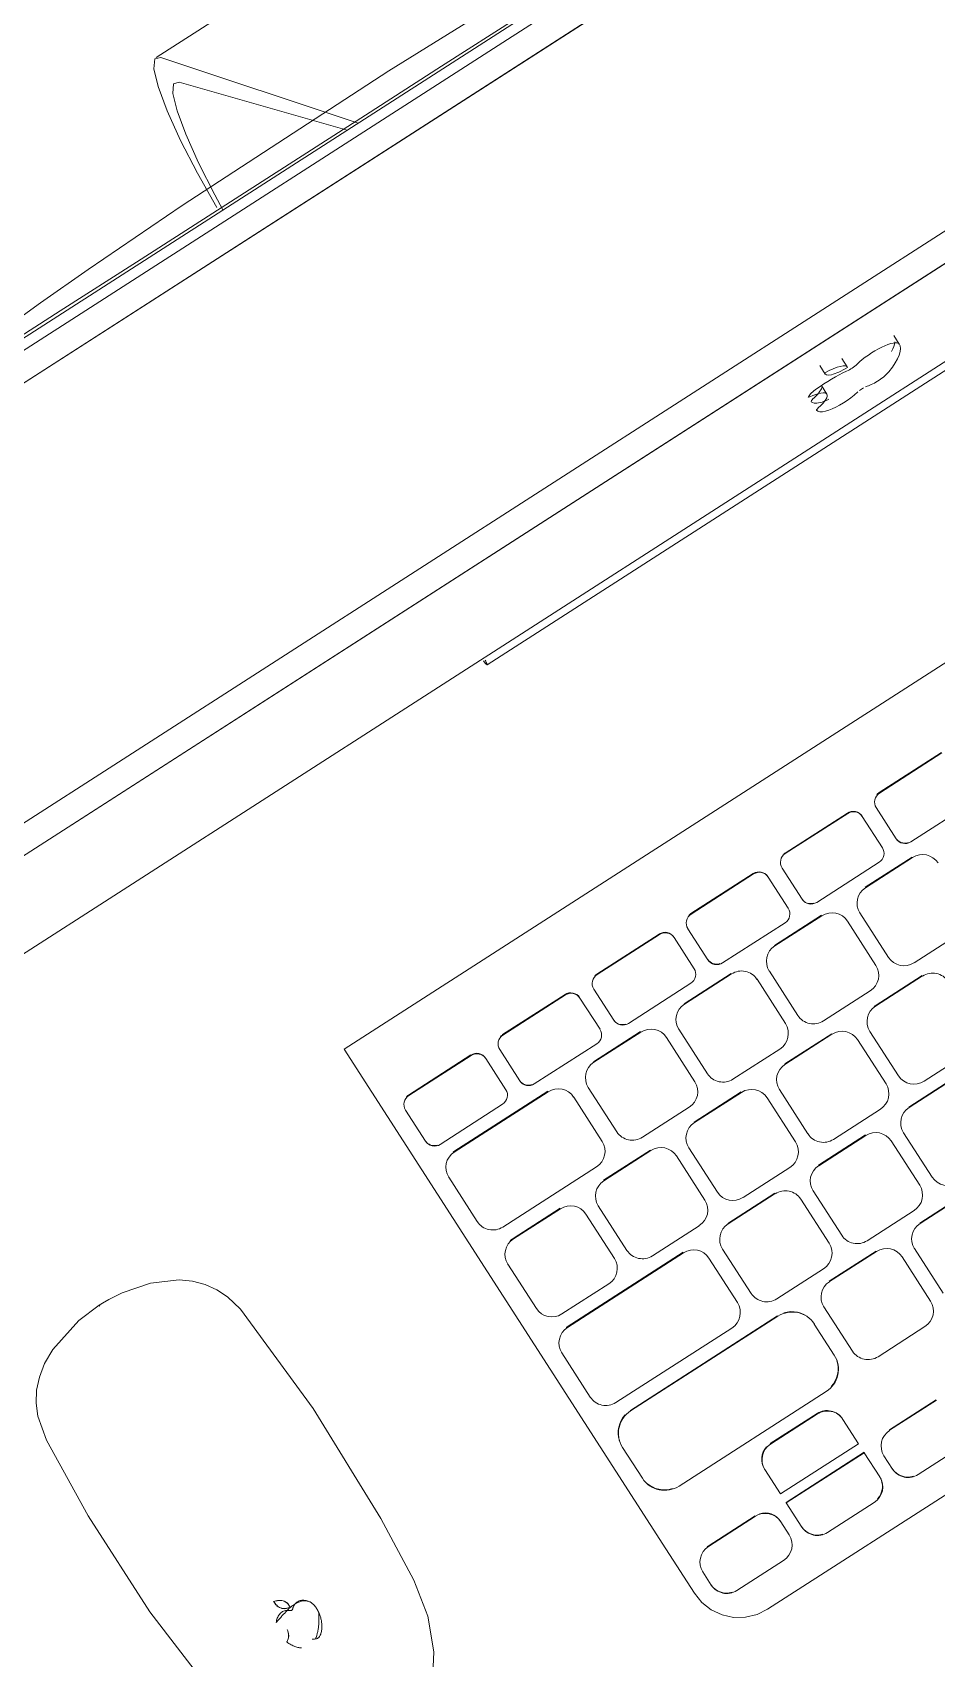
# Model space of a CAD drawing. Header units: metres. Extents: x -71 to 881, y -503 to 661.
# Drawn here: x 187.289 to 187.4595, y 523.7152 to 524.0221 of the extents above; entities that cross this region are included whole.
import ezdxf

# ---------------------------------------------------------------- set-up
doc = ezdxf.new("R2010")
doc.units = ezdxf.units.M
doc.layers.add('07. Mobiliário', color=51, linetype='Continuous', lineweight=5)

msp = doc.modelspace()

# ---------------------------------------------------------------- linework, layer by layer
at = {"layer": '07. Mobiliário', "lineweight": 5}
for p, q in [((187.58358, 524.15499), (187.20679, 523.91263)), ((187.20784, 523.911), (187.58462, 524.15336)), ((187.21064, 523.90665), (187.58742, 524.14901)), ((187.58742, 524.14901), (187.21064, 523.90665)), ((187.66167, 524.10752), (187.2176, 523.82188)), ((187.2176, 523.82188), (187.66167, 524.10752)), ((187.31231, 524.01737), (187.44451, 524.10241)), ((187.64205, 524.10105), (187.23162, 523.83706)), ((187.23162, 523.83706), (187.64205, 524.10105)), ((187.63643, 524.07282), (187.25965, 523.83046)), ((187.31319, 524.0174), (187.35041, 524.005)), ((187.34838, 524.0037), (187.31668, 524.01277)), ((187.52292, 523.99808), (187.37473, 523.90275)), ((187.34777, 523.83025), (187.60008, 523.99254)), ((187.45144, 523.96493), (187.45248, 523.96331)), ((187.44163, 523.96061), (187.44267, 523.95899)), ((187.43852, 523.95765), (187.43748, 523.95928)), ((187.4378, 523.95549), (187.43885, 523.95387)), ((187.44469, 523.95431), (187.44399, 523.9537)), ((187.44399, 523.9537), (187.44469, 523.95431)), ((187.46046, 523.88623), (187.44868, 523.87866)), ((187.44873, 523.87857), (187.46051, 523.88615)), ((187.42766, 523.72453), (187.66315, 523.87601)), ((187.4427, 523.87481), (187.43093, 523.86724)), ((187.43098, 523.86715), (187.44276, 523.87473)), ((187.45191, 523.86994), (187.44813, 523.87582)), ((187.46644, 523.87693), (187.45466, 523.86936)), ((187.44551, 523.87414), (187.44929, 523.86826)), ((187.44868, 523.86551), (187.43691, 523.85794)), ((187.45492, 523.86649), (187.44605, 523.86079)), ((187.4461, 523.8607), (187.45497, 523.86641)), ((187.42495, 523.86339), (187.41318, 523.85582)), ((187.41323, 523.85574), (187.425, 523.86331)), ((187.42776, 523.86272), (187.43154, 523.85684)), ((187.43415, 523.85853), (187.43037, 523.8644)), ((187.43093, 523.85409), (187.41916, 523.84652)), ((187.43784, 523.85551), (187.42897, 523.84981)), ((187.42903, 523.84972), (187.4379, 523.85543)), ((187.44267, 523.85448), (187.44272, 523.8544)), ((187.44272, 523.8544), (187.44809, 523.84606)), ((187.44505, 523.85595), (187.445, 523.85604)), ((187.45044, 523.84757), (187.44505, 523.85595)), ((187.4072, 523.85197), (187.39542, 523.8444)), ((187.39548, 523.84432), (187.40725, 523.85189)), ((187.41001, 523.8513), (187.41379, 523.84543)), ((187.4164, 523.84711), (187.41262, 523.85298)), ((187.46409, 523.85222), (187.45526, 523.84654)), ((187.42077, 523.84453), (187.4119, 523.83882)), ((187.41195, 523.83874), (187.42082, 523.84444)), ((187.42798, 523.84497), (187.42792, 523.84505)), ((187.43337, 523.83659), (187.42798, 523.84497)), ((187.45681, 523.84414), (187.44794, 523.83843)), ((187.44799, 523.83835), (187.45686, 523.84405)), ((187.39865, 523.83569), (187.39487, 523.84157)), ((187.41318, 523.84267), (187.40141, 523.8351)), ((187.42559, 523.8435), (187.42565, 523.84342)), ((187.42565, 523.84342), (187.43101, 523.83507)), ((187.44702, 523.84124), (187.43819, 523.83556)), ((187.38945, 523.84056), (187.37767, 523.83298)), ((187.37772, 523.8329), (187.3895, 523.84047)), ((187.39225, 523.83988), (187.39604, 523.83401)), ((187.4037, 523.83355), (187.39483, 523.82784)), ((187.39488, 523.82776), (187.40375, 523.83346)), ((187.40852, 523.83252), (187.40857, 523.83244)), ((187.40857, 523.83244), (187.41394, 523.82409)), ((187.4109, 523.83399), (187.41085, 523.83407)), ((187.41629, 523.82561), (187.4109, 523.83399)), ((187.43974, 523.83316), (187.43087, 523.82745)), ((187.43092, 523.82737), (187.43979, 523.83307)), ((187.44456, 523.83213), (187.44461, 523.83205)), ((187.44461, 523.83205), (187.44998, 523.8237)), ((187.44694, 523.8336), (187.44689, 523.83368)), ((187.45233, 523.82522), (187.44694, 523.8336)), ((187.34778, 523.83023), (187.35299, 523.82213)), ((187.37169, 523.82914), (187.35992, 523.82156)), ((187.35997, 523.82148), (187.37175, 523.82905)), ((187.3809, 523.82427), (187.37712, 523.83015)), ((187.39543, 523.83126), (187.38365, 523.82368)), ((187.42995, 523.83026), (187.42112, 523.82458)), ((187.46599, 523.82987), (187.45716, 523.82419)), ((187.3745, 523.82847), (187.37828, 523.82259)), ((187.39383, 523.82301), (187.39378, 523.82309)), ((187.39922, 523.81463), (187.39383, 523.82301)), ((187.42987, 523.82262), (187.42982, 523.8227)), ((187.43526, 523.81424), (187.42987, 523.82262)), ((187.46317, 523.82502), (187.4543, 523.81931)), ((187.45435, 523.81923), (187.46322, 523.82493)), ((187.353, 523.82212), (187.40843, 523.73595)), ((187.37767, 523.81984), (187.3659, 523.81226)), ((187.3862, 523.8223), (187.3685, 523.81091)), ((187.36855, 523.81083), (187.38625, 523.82221)), ((187.39102, 523.82127), (187.39108, 523.82119)), ((187.39108, 523.82119), (187.39644, 523.81284)), ((187.42266, 523.82217), (187.41379, 523.81647)), ((187.41385, 523.81639), (187.42272, 523.82209)), ((187.42749, 523.82115), (187.42754, 523.82106)), ((187.42754, 523.82106), (187.43291, 523.81272)), ((187.36314, 523.81285), (187.35936, 523.81873)), ((187.41287, 523.81928), (187.40404, 523.8136)), ((187.44891, 523.81889), (187.44008, 523.81321)), ((187.44609, 523.81404), (187.43722, 523.80833)), ((187.43728, 523.80825), (187.44615, 523.81395)), ((187.4533, 523.81448), (187.45324, 523.81456)), ((187.45869, 523.8061), (187.4533, 523.81448)), ((187.40559, 523.81119), (187.39672, 523.80549)), ((187.39678, 523.8054), (187.40564, 523.81111)), ((187.4128, 523.81163), (187.41274, 523.81172)), ((187.41819, 523.80325), (187.4128, 523.81163)), ((187.45091, 523.81301), (187.45097, 523.81292)), ((187.45097, 523.81292), (187.45633, 523.80458)), ((187.39538, 523.80803), (187.37772, 523.79667)), ((187.41041, 523.81017), (187.41047, 523.81008)), ((187.41047, 523.81008), (187.41583, 523.80174)), ((187.43184, 523.80791), (187.42301, 523.80223)), ((187.3675, 523.80608), (187.36745, 523.80616)), ((187.37289, 523.79769), (187.3675, 523.80608)), ((187.42902, 523.80305), (187.42015, 523.79735)), ((187.4202, 523.79727), (187.42907, 523.80297)), ((187.43384, 523.80203), (187.4339, 523.80194)), ((187.4339, 523.80194), (187.43926, 523.7936)), ((187.43623, 523.8035), (187.43617, 523.80358)), ((187.44162, 523.79511), (187.43623, 523.8035)), ((187.46522, 523.80313), (187.45635, 523.79742)), ((187.4564, 523.79734), (187.46527, 523.80304)), ((187.38852, 523.80021), (187.37965, 523.79451)), ((187.3797, 523.79442), (187.38857, 523.80013)), ((187.39334, 523.79918), (187.39339, 523.7991)), ((187.39339, 523.7991), (187.39876, 523.79076)), ((187.39572, 523.80065), (187.39567, 523.80074)), ((187.40112, 523.79227), (187.39572, 523.80065)), ((187.45527, 523.79977), (187.44644, 523.79409)), ((187.41477, 523.79692), (187.40594, 523.79124)), ((187.41175, 523.7919), (187.38985, 523.77781)), ((187.3899, 523.77772), (187.4118, 523.79181)), ((187.41915, 523.79251), (187.4191, 523.7926)), ((187.42454, 523.78413), (187.41915, 523.79251)), ((187.44815, 523.79214), (187.43928, 523.78644)), ((187.43933, 523.78636), (187.4482, 523.79206)), ((187.45535, 523.79259), (187.4553, 523.79267)), ((187.46074, 523.7842), (187.45535, 523.79259)), ((187.37865, 523.78967), (187.3786, 523.78975)), ((187.38404, 523.78129), (187.37865, 523.78967)), ((187.41651, 523.79088), (187.41656, 523.7908)), ((187.41656, 523.7908), (187.42196, 523.78242)), ((187.4382, 523.78879), (187.42937, 523.78311)), ((187.45297, 523.79112), (187.45302, 523.79103)), ((187.45302, 523.79103), (187.45839, 523.78269)), ((187.3977, 523.78594), (187.38886, 523.78026)), ((187.42952, 523.7799), (187.40177, 523.76205)), ((187.40182, 523.76197), (187.42957, 523.77982)), ((187.43828, 523.7816), (187.43822, 523.78169)), ((187.44367, 523.77322), (187.43828, 523.7816)), ((187.42089, 523.7776), (187.39902, 523.76354)), ((187.43641, 523.77843), (187.43646, 523.77835)), ((187.43646, 523.77835), (187.44022, 523.77251)), ((187.45732, 523.77788), (187.44849, 523.7722)), ((187.38883, 523.77291), (187.38878, 523.77299)), ((187.3942, 523.76457), (187.38883, 523.77291)), ((187.4387, 523.76563), (187.41094, 523.74778)), ((187.43698, 523.76147), (187.42815, 523.75579)), ((187.4282, 523.75571), (187.43703, 523.76139)), ((187.45944, 523.76407), (187.45061, 523.75839)), ((187.45066, 523.75831), (187.4595, 523.76399)), ((187.4418, 523.76044), (187.44185, 523.76036)), ((187.44185, 523.76036), (187.44481, 523.75576)), ((187.4003, 523.75509), (187.40024, 523.75517)), ((187.40406, 523.74925), (187.4003, 523.75509)), ((187.44481, 523.75576), (187.43009, 523.74629)), ((187.46486, 523.75564), (187.45603, 523.74996)), ((187.44584, 523.75416), (187.43112, 523.7447)), ((187.43117, 523.74461), (187.44589, 523.75408)), ((187.44584, 523.75416), (187.44589, 523.75408)), ((187.44589, 523.75408), (187.44883, 523.74951)), ((187.4496, 523.75349), (187.44955, 523.75358)), ((187.45121, 523.75099), (187.4496, 523.75349)), ((187.42714, 523.75089), (187.42708, 523.75097)), ((187.43009, 523.74629), (187.42714, 523.75089)), ((187.43117, 523.74461), (187.43112, 523.7447)), ((187.43411, 523.74004), (187.43117, 523.74461)), ((187.44777, 523.74469), (187.43894, 523.73901)), ((187.42528, 523.74216), (187.41644, 523.73647)), ((187.41649, 523.73639), (187.42534, 523.74208)), ((187.43008, 523.74114), (187.43013, 523.74106)), ((187.43013, 523.74106), (187.43174, 523.73856)), ((187.40843, 523.73595), (187.41384, 523.72754)), ((187.43067, 523.73375), (187.42184, 523.72807)), ((187.41542, 523.73157), (187.41537, 523.73166)), ((187.41702, 523.72909), (187.41542, 523.73157))]:
    msp.add_line(p, q, dxfattribs=at)
at = {"layer": '07. Mobiliário', "lineweight": 5, "flags": 128}
for points in [[(187.60898, 524.16902), (187.59591, 524.16372), (187.58158, 524.15481), (187.56724, 524.14549), (187.5529, 524.13619), (187.53856, 524.12688), (187.52421, 524.11758), (187.50986, 524.1083), (187.49551, 524.09902), (187.48115, 524.08975), (187.46678, 524.08049), (187.45241, 524.07123), (187.43804, 524.06197), (187.42367, 524.05272), (187.40929, 524.04348), (187.39492, 524.03423), (187.38054, 524.02498), (187.36617, 524.01574), (187.35179, 524.00649), (187.33741, 523.99725), (187.32302, 523.98802), (187.30864, 523.97879), (187.29425, 523.96956), (187.27985, 523.96035)], [(187.2397, 523.93471), (187.25661, 523.94639), (187.27833, 523.96229), (187.29054, 523.97109), (187.29948, 523.97739), (187.31723, 523.98949), (187.3562, 524.01486), (187.52562, 524.11996), (187.54984, 524.1342)], [(187.32377, 523.98908), (187.32013, 523.99554), (187.31695, 524.00175), (187.31442, 524.00733), (187.31271, 524.01192), (187.31191, 524.01526), (187.31207, 524.01712), (187.31319, 524.0174)], [(187.31668, 524.01277), (187.31563, 524.01243), (187.31548, 524.01059), (187.31626, 524.00734), (187.3179, 524.0029), (187.32033, 523.99751), (187.32338, 523.99149), (187.32493, 523.98866)], [(187.37473, 523.90275), (187.37468, 523.90276), (187.37459, 523.90283), (187.37448, 523.90296), (187.37436, 523.90312), (187.37422, 523.90332), (187.37409, 523.90355)], [(187.37436, 523.90368), (187.37448, 523.90346), (187.37459, 523.90324), (187.37467, 523.90305), (187.37473, 523.9029), (187.37474, 523.9028), (187.37473, 523.90275)], [(187.35589, 523.69748), (187.35748, 523.69868), (187.35936, 523.70055), (187.36248, 523.70522), (187.36367, 523.70803), (187.36442, 523.71084), (187.36472, 523.71648), (187.36357, 523.72322), (187.36091, 523.73004), (187.35468, 523.74168), (187.34195, 523.76239), (187.32823, 523.78114), (187.32578, 523.78351), (187.32378, 523.78483), (187.32154, 523.78583), (187.31916, 523.78645), (187.31667, 523.78669), (187.31125, 523.7861), (187.30589, 523.78426), (187.30339, 523.78301), (187.30218, 523.78231), (187.30157, 523.78193)], [(187.30157, 523.78193), (187.29773, 523.77903), (187.29282, 523.77354), (187.2913, 523.77089), (187.29031, 523.76832), (187.28979, 523.76585), (187.2897, 523.76341), (187.29, 523.76099), (187.29165, 523.75646), (187.2995, 523.74216), (187.31116, 523.72406), (187.32744, 523.70283), (187.33312, 523.69838), (187.33987, 523.69534), (187.34553, 523.69468), (187.35126, 523.69548), (187.35396, 523.69645), (187.35524, 523.69709), (187.35589, 523.69747)], [(187.42766, 523.72453), (187.42565, 523.72354), (187.42347, 523.72302), (187.42123, 523.723), (187.41905, 523.72347), (187.41702, 523.72442), (187.41525, 523.7258), (187.41384, 523.72754)]]:
    msp.add_lwpolyline(points, dxfattribs=at)
at = {"layer": '07. Mobiliário', "lineweight": 5, "extrusion": (0, 0, -1)}
for centre, major_axis, ratio, start_param, end_param in [((187.44797, 523.96047), (-0.00448, -0.00288), 0.258819, 0.880902, 3.12674), ((187.44797, 523.96047), (-0.00448, -0.00288), 0.258819, 0.880902, 3.12674), ((187.43398, 523.95371), (-0.01745, -0.01123), 0.258819, 3.355755, 3.584769), ((187.43398, 523.95371), (-0.01745, -0.01123), 0.258819, 3.355755, 3.584769), ((187.43503, 523.95208), (-0.01745, -0.01123), 0.258819, 3.12674, 3.813784), ((187.43503, 523.95208), (-0.01745, -0.01123), 0.258819, 3.12674, 3.813784), ((187.43983, 523.95402), (-0.00765, -0.00492), 0.258819, 1.344762, 2.094395), ((187.43983, 523.95402), (-0.00765, -0.00492), 0.258819, 1.344762, 2.094395), ((187.44252, 523.96022), (-0.004, -0.00257), 0.258819, 4.828881, 6.457327), ((187.44252, 523.96022), (-0.004, -0.00257), 0.258819, 4.828881, 6.457327), ((187.43824, 523.95614), (-0.00443, -0.00285), 0.258819, 1.785801, 3.217222), ((187.43824, 523.95614), (-0.00443, -0.00285), 0.258819, 1.785801, 3.217222), ((187.44318, 523.95916), (-0.00177, -0.00114), 0.258819, 4.022495, 5.235988), ((187.44318, 523.95916), (-0.00177, -0.00114), 0.258819, 4.022495, 5.235988), ((187.44805, 523.95711), (-0.00276, -0.00177), 0.258819, 3.813784, 5.497787), ((187.44805, 523.95711), (-0.00276, -0.00177), 0.258819, 3.813784, 5.497787), ((187.43795, 523.95455), (-0.00278, -0.00179), 0.258819, 0.55064, 1.344762), ((187.43795, 523.95455), (-0.00278, -0.00179), 0.258819, 0.55064, 1.344762), ((187.43288, 523.95233), (-0.00492, -0.00316), 0.258819, 3.381767, 4.165328), ((187.43288, 523.95233), (-0.00492, -0.00316), 0.258819, 3.381767, 4.165328), ((187.4456, 523.95445), (-0.00141, -0.00091), 0.258819, 1.308997, 1.832596), ((187.4456, 523.95445), (-0.00141, -0.00091), 0.258819, 1.308997, 1.832596), ((187.4456, 523.95445), (-0.00141, -0.00091), 0.258819, 2.094395, 2.356194), ((187.4456, 523.95445), (-0.00141, -0.00091), 0.258819, 2.094395, 2.356194), ((187.43573, 523.95357), (-0.000421, -0.00027), 0.258819, 5.217424, 6.602911), ((187.43573, 523.95357), (-0.000421, -0.00027), 0.258819, 5.217424, 6.602911), ((187.43393, 523.9507), (-0.00492, -0.00316), 0.258819, 2.075831, 4.165328), ((187.43393, 523.9507), (-0.00492, -0.00316), 0.258819, 2.075831, 4.165328), ((187.4367, 523.95298), (-0.000841, -0.000541), 0.258819, 0.241979, 1.023736), ((187.4367, 523.95298), (-0.000841, -0.000541), 0.258819, 0.241979, 1.023736), ((187.44195, 523.9564), (-0.00612, -0.00393), 0.258819, 5.666986, 6.264579), ((187.44195, 523.9564), (-0.00612, -0.00393), 0.258819, 5.666986, 6.264579), ((187.4404, 523.95494), (-0.00395, -0.00254), 0.258819, 5.174254, 5.666986), ((187.4404, 523.95494), (-0.00395, -0.00254), 0.258819, 5.174254, 5.666986), ((187.44144, 523.95331), (-0.00395, -0.00254), 0.258819, 4.18879, 5.666986), ((187.44144, 523.95331), (-0.00395, -0.00254), 0.258819, 4.18879, 5.666986), ((187.43774, 523.95136), (-0.000841, -0.000541), 0.258819, 6.264579, 7.306921), ((187.43774, 523.95136), (-0.000841, -0.000541), 0.258819, 6.264579, 7.306921), ((187.443, 523.95477), (-0.00612, -0.00393), 0.258819, 5.666986, 6.264579), ((187.443, 523.95477), (-0.00612, -0.00393), 0.258819, 5.666986, 6.264579), ((187.44981, 523.8769), (-0.00168, -0.00108), 0.992229, 0, 1.570796), ((187.44975, 523.87699), (-0.00168, -0.00108), 0.992229, 1.308997, 1.570796), ((187.44378, 523.87314), (-0.00168, -0.00108), 0.992229, 1.570796, 3.141593), ((187.44383, 523.87306), (0.00168, 0.00108), 0.992229, 4.712389, 6.283185), ((187.45354, 523.87111), (-0.00168, -0.00108), 0.992229, 4.974188, 6.283185), ((187.45359, 523.87103), (0.00168, 0.00108), 0.992229, 1.570796, 3.141593), ((187.43206, 523.86549), (-0.00168, -0.00108), 0.992229, 0, 1.570796), ((187.432, 523.86557), (-0.00168, -0.00108), 0.992229, 1.308997, 1.570796), ((187.44761, 523.86718), (-0.00168, -0.00108), 0.992229, 3.141593, 4.712389), ((187.45685, 523.86349), (0.00294, 0.00189), 0.992229, 4.712389, 6.283185), ((187.42602, 523.86172), (0.00168, 0.00108), 0.992229, 4.712389, 6.283185), ((187.42608, 523.86164), (-0.00168, -0.00108), 0.992229, 1.570796, 3.141593), ((187.44796, 523.85782), (-0.00291, -0.00187), 0.992229, 0, 1.570796), ((187.42986, 523.85576), (-0.00168, -0.00108), 0.992229, 3.141593, 4.712389), ((187.43578, 523.85969), (-0.00168, -0.00108), 0.992229, 4.974188, 6.283185), ((187.43584, 523.85961), (0.00168, 0.00108), 0.992229, 1.570796, 3.141593), ((187.43978, 523.85251), (0.00294, 0.00189), 0.992229, 4.712389, 6.283185), ((187.4143, 523.85407), (-0.00168, -0.00108), 0.992229, 0, 1.570796), ((187.41425, 523.85415), (0.00168, 0.00108), 0.992229, 4.45059, 4.712389), ((187.40827, 523.85031), (-0.00168, -0.00108), 0.992229, 1.570796, 3.141593), ((187.40832, 523.85022), (0.00168, 0.00108), 0.992229, 4.712389, 6.283185), ((187.41803, 523.84827), (-0.00168, -0.00108), 0.992229, 4.974188, 6.283185), ((187.41808, 523.84819), (0.00168, 0.00108), 0.992229, 1.570796, 3.141593), ((187.43088, 523.84684), (-0.00291, -0.00187), 0.992229, 0, 1.570796), ((187.45338, 523.84946), (-0.00294, -0.00189), 0.992229, 4.712389, 6.283185), ((187.39655, 523.84265), (-0.00168, -0.00108), 0.992229, 0, 1.570796), ((187.3965, 523.84273), (0.00168, 0.00108), 0.992229, 4.45059, 4.712389), ((187.41211, 523.84434), (-0.00168, -0.00108), 0.992229, 3.141593, 4.712389), ((187.4227, 523.84152), (-0.00294, -0.00189), 0.992229, 1.570796, 3.141593), ((187.44514, 523.84416), (-0.00294, -0.00189), 0.992229, 3.141593, 4.712389), ((187.45874, 523.84113), (-0.00294, -0.00189), 0.992229, 1.570796, 3.141593), ((187.39052, 523.83889), (-0.00168, -0.00108), 0.992229, 1.570796, 3.141593), ((187.39057, 523.8388), (0.00168, 0.00108), 0.992229, 4.712389, 6.283185), ((187.41381, 523.83586), (0.00291, 0.00187), 0.992229, 3.141593, 4.712389), ((187.44985, 523.83547), (-0.00291, -0.00187), 0.992229, 0, 1.570796), ((187.4498, 523.83555), (-0.00291, -0.00187), 0.992229, 1.490664, 1.570796), ((187.40028, 523.83685), (-0.00168, -0.00108), 0.992229, 4.974188, 6.283185), ((187.40033, 523.83677), (0.00168, 0.00108), 0.992229, 1.570796, 3.141593), ((187.42807, 523.83318), (-0.00294, -0.00189), 0.992229, 3.141593, 4.712389), ((187.43631, 523.83848), (0.00294, 0.00189), 0.992229, 1.570796, 3.141593), ((187.3788, 523.83123), (-0.00168, -0.00108), 0.992229, 0, 1.570796), ((187.37874, 523.83131), (0.00168, 0.00108), 0.992229, 4.45059, 4.712389), ((187.39435, 523.83292), (-0.00168, -0.00108), 0.992229, 3.141593, 4.712389), ((187.40563, 523.83054), (0.00294, 0.00189), 0.992229, 4.712389, 6.283185), ((187.44167, 523.83015), (0.00294, 0.00189), 0.992229, 4.712389, 6.283185), ((187.37277, 523.82747), (-0.00168, -0.00108), 0.992229, 1.570796, 3.141593), ((187.37282, 523.82738), (-0.00168, -0.00108), 0.992229, 1.570796, 3.141593), ((187.39674, 523.82487), (0.00291, 0.00187), 0.992229, 3.141593, 4.712389), ((187.41924, 523.8275), (0.00294, 0.00189), 0.992229, 1.570796, 3.141593), ((187.43278, 523.82448), (0.00291, 0.00187), 0.992229, 3.141593, 4.712389), ((187.3766, 523.82151), (-0.00168, -0.00108), 0.992229, 3.141593, 4.712389), ((187.38253, 523.82543), (-0.00168, -0.00108), 0.992229, 4.974188, 6.283185), ((187.38258, 523.82535), (0.00168, 0.00108), 0.992229, 1.570796, 3.141593), ((187.38813, 523.81929), (0.00294, 0.00189), 0.992229, 4.712389, 6.283185), ((187.411, 523.8222), (-0.00294, -0.00189), 0.992229, 3.141593, 4.712389), ((187.4246, 523.81917), (0.00294, 0.00189), 0.992229, 4.712389, 6.283185), ((187.44704, 523.82181), (-0.00294, -0.00189), 0.992229, 3.141593, 4.712389), ((187.45528, 523.82711), (-0.00294, -0.00189), 0.992229, 4.712389, 6.283185), ((187.36105, 523.81981), (-0.00168, -0.00108), 0.992229, 0, 1.570796), ((187.36099, 523.81989), (0.00168, 0.00108), 0.992229, 4.45059, 4.712389), ((187.4157, 523.8135), (0.00291, 0.00187), 0.992229, 3.141593, 4.712389), ((187.4562, 523.81635), (0.00291, 0.00187), 0.992229, 3.141593, 4.712389), ((187.40216, 523.81652), (0.00294, 0.00189), 0.992229, 1.570796, 3.141593), ((187.43821, 523.81613), (0.00294, 0.00189), 0.992229, 1.570796, 3.141593), ((187.44802, 523.81103), (0.00294, 0.00189), 0.992229, 4.712389, 6.283185), ((187.36477, 523.81402), (-0.00168, -0.00108), 0.992229, 4.974188, 6.283185), ((187.36483, 523.81393), (0.00168, 0.00108), 0.992229, 1.570796, 3.141593), ((187.37041, 523.80794), (0.00291, 0.00187), 0.992229, 3.141593, 4.712389), ((187.37035, 523.80803), (-0.00291, -0.00187), 0.992229, 1.520519, 1.570796), ((187.3935, 523.81095), (-0.00294, -0.00189), 0.992229, 3.141593, 4.712389), ((187.40752, 523.80819), (0.00294, 0.00189), 0.992229, 4.712389, 6.283185), ((187.42996, 523.81083), (-0.00294, -0.00189), 0.992229, 3.141593, 4.712389), ((187.43913, 523.80536), (0.00291, 0.00187), 0.992229, 3.141593, 4.712389), ((187.39863, 523.80252), (-0.00291, -0.00187), 0.992229, 0, 1.570796), ((187.45339, 523.80269), (0.00294, 0.00189), 0.992229, 0, 1.570796), ((187.46163, 523.80799), (-0.00294, -0.00189), 0.992229, 4.712389, 6.283185), ((187.39045, 523.79721), (0.00294, 0.00189), 0.992229, 4.712389, 6.283185), ((187.41289, 523.79985), (-0.00294, -0.00189), 0.992229, 3.141593, 4.712389), ((187.42113, 523.80515), (-0.00294, -0.00189), 0.992229, 4.712389, 6.283185), ((187.43095, 523.80005), (-0.00294, -0.00189), 0.992229, 1.570796, 3.141593), ((187.37584, 523.79959), (0.00294, 0.00189), 0.992229, 1.570796, 3.141593), ((187.42206, 523.79438), (-0.00291, -0.00187), 0.992229, 0, 1.570796), ((187.44456, 523.79701), (0.00294, 0.00189), 0.992229, 1.570796, 3.141593), ((187.45826, 523.79445), (0.00291, 0.00187), 0.992229, 3.141593, 4.712389), ((187.38156, 523.79154), (-0.00291, -0.00187), 0.992229, 0, 1.570796), ((187.3815, 523.79162), (-0.00291, -0.00187), 0.992229, 1.373366, 1.570796), ((187.40406, 523.79416), (0.00294, 0.00189), 0.992229, 1.570796, 3.141593), ((187.41366, 523.78893), (0.00291, 0.00187), 0.992229, 4.712389, 6.283185), ((187.43632, 523.79171), (-0.00294, -0.00189), 0.992229, 3.141593, 4.712389), ((187.45008, 523.78914), (0.00294, 0.00189), 0.992229, 4.712389, 6.283185), ((187.39582, 523.78886), (-0.00294, -0.00189), 0.992229, 3.141593, 4.712389), ((187.44118, 523.78347), (0.00291, 0.00187), 0.992229, 3.141593, 4.712389), ((187.42749, 523.78603), (0.00294, 0.00189), 0.992229, 1.570796, 3.141593), ((187.45544, 523.7808), (-0.00294, -0.00189), 0.992229, 3.141593, 4.712389), ((187.38699, 523.78318), (-0.00294, -0.00189), 0.992229, 4.712389, 6.283185), ((187.41901, 523.78052), (-0.00294, -0.00189), 0.992229, 3.141593, 4.712389), ((187.43226, 523.77565), (0.00421, 0.0027), 0.992229, 4.712389, 6.283185), ((187.4322, 523.77573), (-0.00421, -0.0027), 0.992229, 1.832596, 2.879793), ((187.39178, 523.7748), (0.00294, 0.00189), 0.992229, 3.141593, 4.712389), ((187.39172, 523.77489), (-0.00294, -0.00189), 0.992229, 1.508034, 1.570796), ((187.43602, 523.7698), (-0.00421, -0.0027), 0.992229, 3.141593, 4.712389), ((187.43596, 523.76989), (-0.00421, -0.0027), 0.992229, 3.403392, 4.45059), ((187.44661, 523.77512), (0.00294, 0.00189), 0.992229, 1.570796, 3.141593), ((187.39715, 523.76646), (0.00294, 0.00189), 0.992229, 1.570796, 3.141593), ((187.4045, 523.75779), (-0.00421, -0.0027), 0.992229, 0, 1.570796), ((187.40445, 523.75788), (-0.00421, -0.0027), 0.992229, 0.261799, 1.308997), ((187.43886, 523.75855), (0.00294, 0.00189), 0.992229, 4.712343, 6.283185), ((187.43891, 523.75847), (-0.00294, -0.00189), 0.992229, 1.570751, 3.141593), ((187.45254, 523.75538), (-0.00294, -0.00189), 0.992229, 0, 1.570796), ((187.43008, 523.75278), (-0.00294, -0.00189), 0.992229, 0, 1.570751), ((187.43003, 523.75287), (-0.00294, -0.00189), 0.992229, 0, 1.308959), ((187.40826, 523.75195), (0.00421, 0.0027), 0.992229, 1.570796, 3.141593), ((187.44589, 523.74761), (-0.00294, -0.00189), 0.992229, 3.141593, 4.712389), ((187.44583, 523.7477), (-0.00294, -0.00189), 0.992229, 3.141593, 4.45059), ((187.4541, 523.75296), (0.00294, 0.00189), 0.992229, 1.832596, 3.141593), ((187.45415, 523.75288), (0.00294, 0.00189), 0.992229, 1.570796, 3.141593), ((187.40821, 523.75204), (-0.00421, -0.0027), 0.992229, 4.974188, 6.021386), ((187.4272, 523.73917), (0.00293, 0.00188), 0.992229, 4.712389, 6.283185), ((187.42715, 523.73926), (0.00293, 0.00188), 0.992229, 4.974188, 6.283185), ((187.437, 523.74202), (0.00294, 0.00189), 0.992229, 1.832596, 3.141593), ((187.43706, 523.74193), (0.00294, 0.00189), 0.992229, 1.570796, 3.141593), ((187.42879, 523.73667), (-0.00294, -0.00189), 0.992229, 3.141593, 4.712389), ((187.41837, 523.73347), (-0.00294, -0.00189), 0.992229, 0, 1.570796), ((187.41831, 523.73355), (-0.00294, -0.00189), 0.992229, 1.508034, 1.570796), ((187.41991, 523.73107), (0.00294, 0.00189), 0.992229, 1.832596, 3.141593), ((187.41996, 523.73099), (0.00294, 0.00189), 0.992229, 1.570796, 3.141593)]:
    msp.add_ellipse(centre, major_axis=major_axis, ratio=ratio, start_param=start_param, end_param=end_param, dxfattribs=at)
at = {"layer": '07. Mobiliário', "lineweight": 5}
for points in [[(187.30157, 523.78192), (187.30157, 523.78193), (187.30157, 523.78193), (187.30157, 523.78193)], [(187.3352, 523.72616), (187.33526, 523.72617), (187.33539, 523.72618), (187.33557, 523.72619), (187.33575, 523.72619), (187.33587, 523.72618), (187.33593, 523.72618)], [(187.34315, 523.72359), (187.34325, 523.72336), (187.34339, 523.72291), (187.34352, 523.72221), (187.34359, 523.72147), (187.34357, 523.72071), (187.34344, 523.71997), (187.34315, 523.71933), (187.34266, 523.71887), (187.34205, 523.71892), (187.34178, 523.71891)], [(187.33698, 523.71837), (187.33715, 523.71871), (187.33747, 523.7195), (187.33722, 523.72037), (187.33702, 523.72074)]]:
    msp.add_open_spline(points, degree=3, dxfattribs=at)
for points, knots in [([(187.30157, 523.78193), (187.30157, 523.78193), (187.30159, 523.7819), (187.30167, 523.78178), (187.30171, 523.78172)], [-0.8786399, -0.8786399, -0.8786399, -0.8786399, -0.5, 0, 0, 0, 0]), ([(187.33449, 523.72597), (187.33478, 523.72606), (187.33537, 523.72624), (187.33629, 523.72616), (187.33697, 523.72584), (187.33737, 523.72533), (187.33752, 523.72505), (187.33759, 523.72491)], [0, 0, 0, 0, 0.25, 0.5, 0.75, 0.875, 1, 1, 1, 1]), ([(187.33759, 523.72491), (187.3375, 523.72487), (187.33734, 523.72482), (187.3371, 523.72475), (187.33686, 523.7247), (187.33656, 523.72466), (187.33621, 523.72467), (187.3358, 523.72476), (187.33549, 523.72491), (187.33526, 523.72506), (187.33509, 523.7252), (187.33493, 523.72536), (187.33472, 523.7256), (187.33459, 523.7258), (187.33449, 523.72597)], [0, 0, 0, 0, 0.0625, 0.125, 0.1875, 0.25, 0.375, 0.5, 0.625, 0.6875, 0.75, 0.8125, 0.875, 1, 1, 1, 1]), ([(187.33759, 523.72491), (187.33744, 523.72485), (187.33713, 523.72474), (187.33666, 523.72463), (187.33622, 523.72464), (187.33567, 523.7248), (187.33503, 523.72525), (187.33466, 523.72572), (187.33449, 523.72597)], [0, 0, 0, 0, 0.125, 0.25, 0.375, 0.5, 0.75, 1, 1, 1, 1]), ([(187.33497, 523.72202), (187.335, 523.72231), (187.33514, 523.7229), (187.33546, 523.72349), (187.33583, 523.72385), (187.33618, 523.7241), (187.33656, 523.72428), (187.33692, 523.72433), (187.33721, 523.72431), (187.33742, 523.72428), (187.33759, 523.72427), (187.33779, 523.72427), (187.33796, 523.72432), (187.33804, 523.72448), (187.33809, 523.72464), (187.33813, 523.7248), (187.33818, 523.72495), (187.33828, 523.7252), (187.33845, 523.72547), (187.33868, 523.72572), (187.33889, 523.72589), (187.33909, 523.72601), (187.33928, 523.7261), (187.33954, 523.72618), (187.33983, 523.72623), (187.34016, 523.72623), (187.34048, 523.7262), (187.34088, 523.72611), (187.34131, 523.72595), (187.34171, 523.72569), (187.34196, 523.72547), (187.3422, 523.72522), (187.34249, 523.72485), (187.34283, 523.7243), (187.34306, 523.72382), (187.34315, 523.72359)], [0, 0, 0, 0, 0.0178571, 0.0357143, 0.0446429, 0.0535714, 0.0625, 0.0714286, 0.0803571, 0.0848214, 0.0892857, 0.09375, 0.0982143, 0.1026786, 0.1071429, 0.1116071, 0.1160714, 0.1205357, 0.1339286, 0.1428571, 0.1517857, 0.1607143, 0.1696429, 0.1785714, 0.1964286, 0.2142857, 0.2321429, 0.25, 0.2857143, 0.3035714, 0.3214286, 0.3392857, 0.3571429, 0.3928571, 0.4285638, 0.4285638, 0.4285638, 0.4285638]), ([(187.33497, 523.72202), (187.33515, 523.72223), (187.33546, 523.72261), (187.33586, 523.72305), (187.33618, 523.72339), (187.33649, 523.72372), (187.33686, 523.72413), (187.33728, 523.72456), (187.33769, 523.72494), (187.3381, 523.72526), (187.3385, 523.72552), (187.33888, 523.72573), (187.33936, 523.72595), (187.33981, 523.7261), (187.34023, 523.72615), (187.34064, 523.72614), (187.34102, 523.72605), (187.34134, 523.72593), (187.34148, 523.72587), (187.34152, 523.72585)], [0, 0, 0, 0, 0.0208333, 0.0416667, 0.0520833, 0.0625, 0.0833333, 0.1041667, 0.125, 0.1458333, 0.1666667, 0.1875, 0.2083333, 0.25, 0.2708333, 0.2916667, 0.3333333, 0.3541667, 0.3622984, 0.3622984, 0.3622984, 0.3622984]), ([(187.33664, 523.72598), (187.33669, 523.72595), (187.33679, 523.72589), (187.33694, 523.72578), (187.33708, 523.72566), (187.33725, 523.72549), (187.33743, 523.72525), (187.33753, 523.72504), (187.33759, 523.72491)], [0.6, 0.6, 0.6, 0.6, 0.65, 0.7, 0.75, 0.8, 0.9, 1, 1, 1, 1]), ([(187.34299, 523.72388), (187.343, 523.72375), (187.34301, 523.72343), (187.34302, 523.72283), (187.34302, 523.72214), (187.34297, 523.72141), (187.34289, 523.72078), (187.3428, 523.72032), (187.3427, 523.71989), (187.34257, 523.71943), (187.34246, 523.71912), (187.34241, 523.71899)], [0.5045827, 0.5045827, 0.5045827, 0.5045827, 0.5208333, 0.5416667, 0.5625, 0.5833333, 0.6041667, 0.6145833, 0.625, 0.6458333, 0.663405, 0.663405, 0.663405, 0.663405]), ([(187.33698, 523.71837), (187.33702, 523.71843), (187.33709, 523.71856), (187.3372, 523.71881), (187.33728, 523.71913), (187.33733, 523.71957), (187.33731, 523.71986), (187.33729, 523.72)], [0, 0, 0, 0, 0.0416667, 0.0833333, 0.1666667, 0.25, 0.3333333, 0.3333333, 0.3333333, 0.3333333]), ([(187.33977, 523.71725), (187.33976, 523.71725), (187.33969, 523.71725), (187.33951, 523.71725), (187.3391, 523.71729), (187.33852, 523.71744), (187.33777, 523.71781), (187.33725, 523.71816), (187.33698, 523.71837)], [0.8417478, 0.8417478, 0.8417478, 0.8417478, 0.84375, 0.8541667, 0.875, 0.9166667, 0.9583333, 1, 1, 1, 1])]:
    msp.add_open_spline(points, degree=3, knots=knots, dxfattribs=at)

doc.saveas('drawing.dxf')
